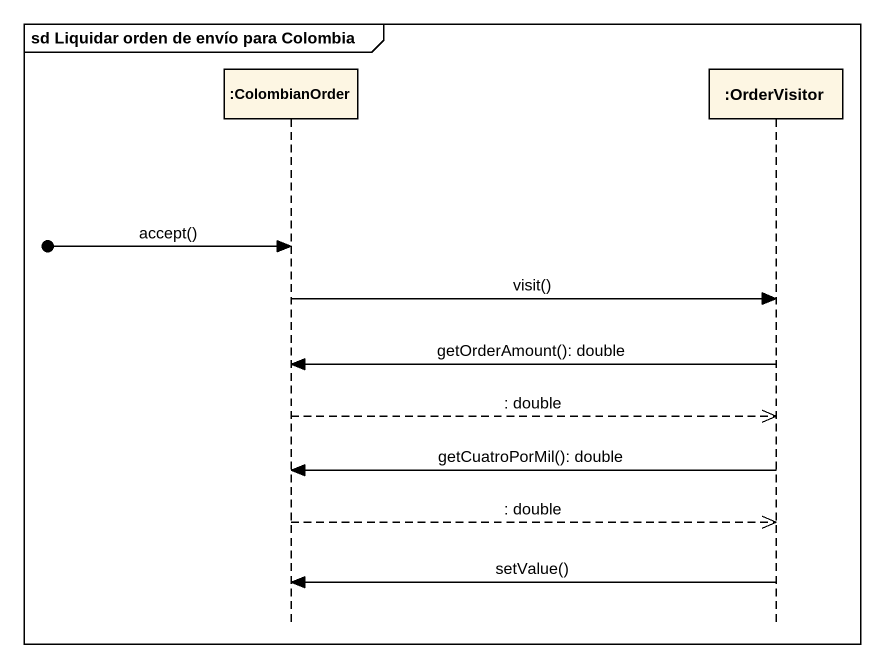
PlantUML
@startuml
mainframe sd Liquidar orden de envío para Colombia
hide footbox
participant ":ColombianOrder" as ColombianOrder
participant ":OrderVisitor" as OrderVisitor

[o-> ColombianOrder : accept()
ColombianOrder -> OrderVisitor : visit()
OrderVisitor -> ColombianOrder : getOrderAmount(): double
ColombianOrder -->> OrderVisitor : : double
OrderVisitor -> ColombianOrder : getCuatroPorMil(): double
ColombianOrder -->> OrderVisitor : : double
OrderVisitor -> ColombianOrder : setValue()
@enduml
